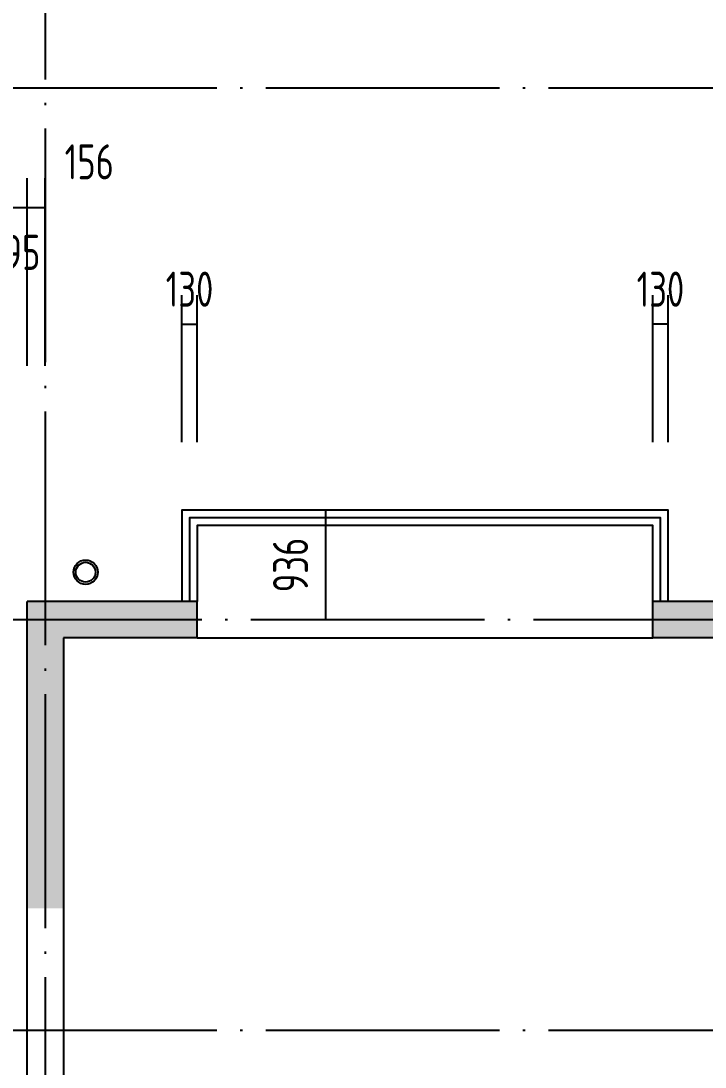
# Model space of a CAD drawing. Extents: x -726032 to 135930, y -151624 to 587044.
# Drawn here: x -569635 to -563780, y 563953 to 572902 of the extents above; entities that cross this region are included whole.
import ezdxf

# ---------------------------------------------------------------- set-up
doc = ezdxf.new("R2010")
doc.units = 0
doc.header["$LTSCALE"] = 1000
doc.header["$MEASUREMENT"] = 0
doc.linetypes.add('DOTE', pattern=[2.42, 2, -0.2, 0.02, -0.2])
doc.layers.get('DEFPOINTS').update_dxf_attribs({"color": 1, "linetype": 'CONTINUOUS'})
for name, color, linetype in [('COLUMN', 170, 'CONTINUOUS'), ('DOTE', 8, 'DOTE'), ('PUB_DIM', 245, 'CONTINUOUS'), ('WALL', 255, 'CONTINUOUS'), ('WINDOW', 155, 'CONTINUOUS'), ('雨水管', 20, 'CONTINUOUS')]:
    doc.layers.add(name, color=color, linetype=linetype)
doc.styles.add('DIM_FONT', font='isocp.shx', dxfattribs={"width": 0.8})
doc.dimstyles.new('DIMN', dxfattribs={"dimtxt": 300, "dimasz": 1, "dimexe": 250, "dimexo": 300, "dimgap": 150, "dimtad": 1, "dimdec": 0, "dimzin": 0, "dimdsep": 46, "dimtxsty": 'DIM_FONT', "dimcen": 0.09, "dimclrt": 142, "dimadec": 0, "dimazin": 0, "dimtfac": 1, "dimtdec": 0, "dimtix": 1, "dimtmove": 2, "dimatfit": 3, "dimfxl": 1, "dimtolj": 1, "dimtzin": 0, "dimarcsym": 0})

# ---------------------------------------------------------------- blocks, each defined once
blk = doc.blocks.new('*D811')
at = {"layer": 'DEFPOINTS', "color": 0, "transparency": 16777216}
for p in [(-564226.9, 570306.8), (-564226.9, 568999.6), (-564096.9, 568999.6)]:
    blk.add_point(p, dxfattribs=at)
at = {"layer": 'PUB_DIM', "color": 0, "lineweight": -2, "transparency": 16777216}
for p, q in [((-564226.9, 569299.6), (-564226.9, 570556.8)), ((-564096.9, 569299.6), (-564096.9, 570556.8)), ((-564227.9, 570306.8), (-564228.9, 570306.8)), ((-564096.9, 570306.8), (-564226.9, 570306.8)), ((-564095.9, 570306.8), (-564094.9, 570306.8))]:
    blk.add_line(p, q, dxfattribs=at)
at = {"layer": 'PUB_DIM', "color": 0, "transparency": 16777216}
for points in [[(-564227.9, 570307), (-564227.9, 570306.7), (-564226.9, 570306.8)], [(-564095.9, 570307), (-564095.9, 570306.7), (-564096.9, 570306.8)]]:
    blk.add_solid(points, dxfattribs=at)
at = {"layer": 'PUB_DIM', "color": 142, "transparency": 16777216, "insert": (-564161.9, 570606.8), "char_height": 300, "attachment_point": 5, "style": 'DIM_FONT'}
blk.add_mtext('\\A1;130', dxfattribs=at)
blk = doc.blocks.new('*D812')
at = {"layer": 'DEFPOINTS', "color": 0, "transparency": 16777216}
for p in [(-568126.9, 570306.8), (-568256.9, 568999.6), (-568126.9, 568999.6)]:
    blk.add_point(p, dxfattribs=at)
at = {"layer": 'PUB_DIM', "color": 0, "lineweight": -2, "transparency": 16777216}
for p, q in [((-568256.9, 569299.6), (-568256.9, 570556.8)), ((-568126.9, 569299.6), (-568126.9, 570556.8)), ((-568257.9, 570306.8), (-568258.9, 570306.8)), ((-568256.9, 570306.8), (-568126.9, 570306.8)), ((-568125.9, 570306.8), (-568124.9, 570306.8))]:
    blk.add_line(p, q, dxfattribs=at)
at = {"layer": 'PUB_DIM', "color": 0, "transparency": 16777216}
for points in [[(-568257.9, 570307), (-568257.9, 570306.7), (-568256.9, 570306.8)], [(-568125.9, 570307), (-568125.9, 570306.7), (-568126.9, 570306.8)]]:
    blk.add_solid(points, dxfattribs=at)
at = {"layer": 'PUB_DIM', "color": 142, "transparency": 16777216, "insert": (-568191.9, 570606.8), "char_height": 300, "attachment_point": 5, "style": 'DIM_FONT'}
blk.add_mtext('\\A1;130', dxfattribs=at)
blk = doc.blocks.new('*D813')
at = {"layer": 'DEFPOINTS', "color": 0, "transparency": 16777216}
for p in [(-569426.9, 571306.2), (-569582.9, 569651.2), (-569426.9, 569651.2)]:
    blk.add_point(p, dxfattribs=at)
at = {"layer": 'PUB_DIM', "color": 0, "lineweight": -2, "transparency": 16777216}
for p, q in [((-569582.9, 569951.2), (-569582.9, 571556.2)), ((-569426.9, 569951.2), (-569426.9, 571556.2)), ((-569583.9, 571306.2), (-569584.9, 571306.2)), ((-569582.9, 571306.2), (-569426.9, 571306.2)), ((-569425.9, 571306.2), (-569424.9, 571306.2))]:
    blk.add_line(p, q, dxfattribs=at)
at = {"layer": 'PUB_DIM', "color": 0, "transparency": 16777216}
for points in [[(-569583.9, 571306.4), (-569583.9, 571306), (-569582.9, 571306.2)], [(-569425.9, 571306.4), (-569425.9, 571306), (-569426.9, 571306.2)]]:
    blk.add_solid(points, dxfattribs=at)
at = {"layer": 'PUB_DIM', "color": 142, "transparency": 16777216, "insert": (-569050.2, 571696.2), "char_height": 300, "attachment_point": 5, "style": 'DIM_FONT'}
blk.add_mtext('\\A1;156', dxfattribs=at)
blk = doc.blocks.new('*D814')
at = {"layer": 'DEFPOINTS', "color": 0, "transparency": 16777216}
for p in [(-569582.9, 571306.2), (-569777.9, 569651.2), (-569582.9, 569651.2)]:
    blk.add_point(p, dxfattribs=at)
at = {"layer": 'PUB_DIM', "color": 0, "lineweight": -2, "transparency": 16777216}
for p, q in [((-569777.9, 569951.2), (-569777.9, 571556.2)), ((-569582.9, 569951.2), (-569582.9, 571556.2)), ((-569778.9, 571306.2), (-569779.9, 571306.2)), ((-569777.9, 571306.2), (-569582.9, 571306.2)), ((-569581.9, 571306.2), (-569580.9, 571306.2))]:
    blk.add_line(p, q, dxfattribs=at)
at = {"layer": 'PUB_DIM', "color": 0, "transparency": 16777216}
for points in [[(-569778.9, 571306.4), (-569778.9, 571306), (-569777.9, 571306.2)], [(-569581.9, 571306.4), (-569581.9, 571306), (-569582.9, 571306.2)]]:
    blk.add_solid(points, dxfattribs=at)
at = {"layer": 'PUB_DIM', "color": 142, "transparency": 16777216, "insert": (-569680.4, 570922.1), "char_height": 300, "attachment_point": 5, "style": 'DIM_FONT'}
blk.add_mtext('\\A1;195', dxfattribs=at)
blk = doc.blocks.new('*D818')
at = {"layer": 'DEFPOINTS', "color": 0, "transparency": 16777216}
for p in [(-566373.8, 568715.5), (-567027.6, 567779.5), (-566373.8, 567779.5)]:
    blk.add_point(p, dxfattribs=at)
at = {"layer": 'PUB_DIM', "color": 0, "lineweight": -2, "transparency": 16777216}
for p, q in [((-566673.8, 568715.5), (-567277.6, 568715.5)), ((-567027.6, 568714.5), (-567027.6, 567780.5)), ((-566673.8, 567779.5), (-567277.6, 567779.5))]:
    blk.add_line(p, q, dxfattribs=at)
at = {"layer": 'PUB_DIM', "color": 0, "transparency": 16777216}
for points in [[(-567027.7, 568714.5), (-567027.4, 568714.5), (-567027.6, 568715.5)], [(-567027.7, 567780.5), (-567027.4, 567780.5), (-567027.6, 567779.5)]]:
    blk.add_solid(points, dxfattribs=at)
at = {"layer": 'PUB_DIM', "color": 142, "transparency": 16777216, "insert": (-567327.6, 568247.5), "char_height": 300, "attachment_point": 5, "rotation": 90, "style": 'DIM_FONT'}
blk.add_mtext('\\A1;936', dxfattribs=at)

msp = doc.modelspace()

# ---------------------------------------------------------------- linework, layer by layer
at = {"layer": 'COLUMN'}
for points in [[(-569582.9, 567935.5), (-569270.9, 567623.5), (-568126.9, 567935.5), (-568126.9, 567623.5)], [(-569582.9, 567935.5), (-569582.9, 565309.5), (-569270.9, 567623.5), (-569270.9, 565309.5)], [(-564226.9, 567935.5), (-564226.9, 567623.5), (-561938.9, 567935.5), (-561938.9, 567623.5)]]:
    msp.add_solid(points, dxfattribs=at)
at = {"layer": 'DOTE'}
for p, q in [((-569426.9, 574401.4), (-569426.9, 546557.4)), ((-615939.2, 572329.5), (-546307.4, 572329.5)), ((-546307.4, 567779.5), (-615991.2, 567779.5)), ((-615939.2, 564269.5), (-546307.4, 564269.5))]:
    msp.add_line(p, q, dxfattribs=at)
at = {"layer": 'WALL'}
for p, q in [((-568126.9, 567935.5), (-569582.9, 567935.5)), ((-569582.9, 557743.5), (-569582.9, 567935.5)), ((-568126.9, 567623.5), (-568126.9, 567935.5)), ((-564226.9, 567623.5), (-564226.9, 567935.5)), ((-562952.9, 567935.5), (-564226.9, 567935.5)), ((-568126.9, 567623.5), (-569270.9, 567623.5)), ((-569270.9, 567623.5), (-569270.9, 562059.5)), ((-561938.9, 567623.5), (-564226.9, 567623.5))]:
    msp.add_line(p, q, dxfattribs=at)
at = {"layer": 'WINDOW'}
msp.add_line((-568126.9, 567623.5), (-564226.9, 567623.5), dxfattribs=at)
for points in [[(-564096.9, 567935.5), (-564096.9, 568715.5), (-568256.9, 568715.5), (-568256.9, 567935.5)], [(-564161.9, 567935.5), (-564161.9, 568650.5), (-568191.9, 568650.5), (-568191.9, 567935.5)], [(-564226.9, 567935.5), (-564226.9, 568585.5), (-568126.9, 568585.5), (-568126.9, 567935.5)]]:
    msp.add_lwpolyline(points, dxfattribs=at)
at = {"layer": '雨水管'}
for radius in [104, 84.5]:
    msp.add_circle((-569081.5, 568186.1), radius, dxfattribs=at)

# ---------------------------------------------------------------- dimensions: what is measured, and where the dimension line sits
at = {"layer": 'PUB_DIM'}
for base, p1, p2, picture, middle in [((-569426.9, 571306.2), (-569582.9, 569651.2), (-569426.9, 569651.2), '*D813', (-569050.2, 571696.2)), ((-569582.9, 571306.2), (-569777.9, 569651.2), (-569582.9, 569651.2), '*D814', (-569680.4, 570922.1))]:
    dim = msp.add_linear_dim(base=base, p1=p1, p2=p2, dimstyle='DIMN', dxfattribs=at)
    dim.commit()
    dim.dimension.update_dxf_attribs({"geometry": picture, "text_midpoint": middle, "dimtype": 160})
for base, p1, p2, picture, middle in [((-568126.9, 570306.8), (-568256.9, 568999.6), (-568126.9, 568999.6), '*D812', (-568191.9, 570606.8)), ((-564226.9, 570306.8), (-564096.9, 568999.6), (-564226.9, 568999.6), '*D811', (-564161.9, 570606.8))]:
    dim = msp.add_linear_dim(base=base, p1=p1, p2=p2, dimstyle='DIMN', dxfattribs=at)
    dim.commit()
    dim.dimension.update_dxf_attribs({"geometry": picture, "text_midpoint": middle})
dim = msp.add_linear_dim(base=(-567027.6, 567779.5), p1=(-566373.8, 568715.5), p2=(-566373.8, 567779.5), angle=90, dimstyle='DIMN', dxfattribs=at)
dim.commit()
dim.dimension.update_dxf_attribs({"geometry": '*D818', "text_midpoint": (-567327.6, 568247.5)})

doc.saveas('drawing.dxf')
